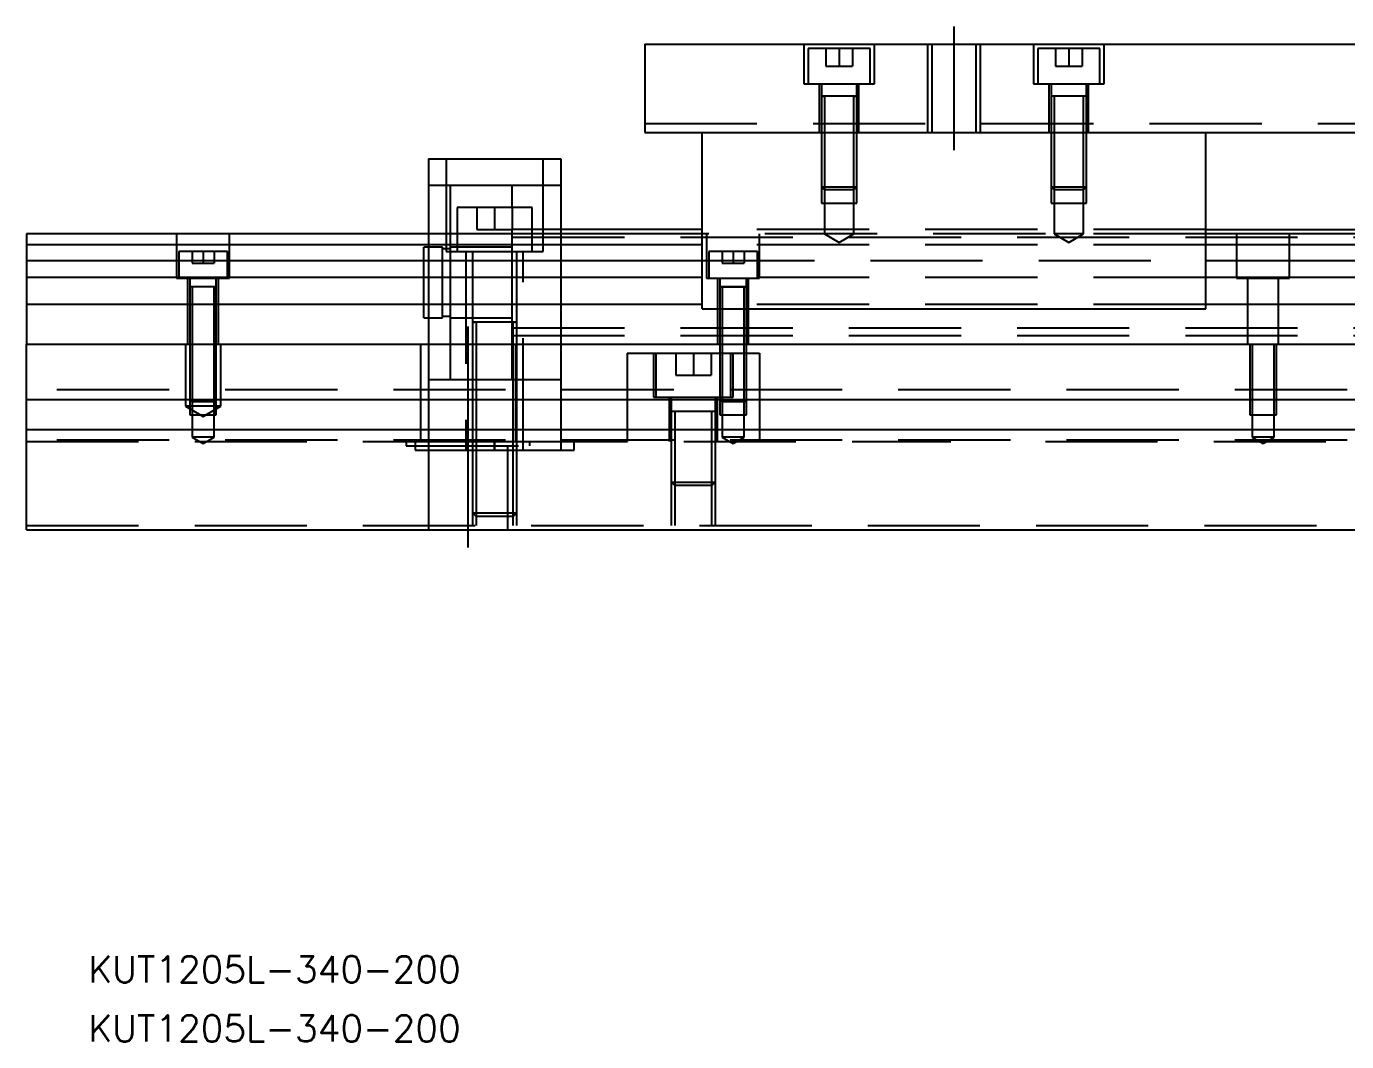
# Model space of a CAD drawing. Extents: x -10 to 540, y -279 to 102.
# Drawn here: x 0 to 149.4, y -279.3 to -164.3 of the extents above; entities that cross this region are included whole.
import ezdxf

# ---------------------------------------------------------------- set-up
doc = ezdxf.new("R2010")
doc.units = 0
doc.linetypes.add('CENTER', pattern=[50.8, 31.75, -6.35, 6.35, -6.35])
doc.linetypes.add('DASHED', pattern=[19.05, 12.7, -6.35])
doc.layers.get('0').update_dxf_attribs({"linetype": 'CONTINUOUS'})
doc.layers.add('CENTER', color=1, linetype='CENTER')
doc.styles.get("Standard").update_dxf_attribs({"font": 'txt.shx', "height": 3, "bigfont": 'bigfont.shx'})

# ---------------------------------------------------------------- blocks, each defined once
blk = doc.blocks.new('*U2')
at = {"color": 7, "linetype": 'CONTINUOUS'}
blk.add_text('KUT1205L-340-200', height=3, dxfattribs=at).set_placement((7, -279.27))
blk = doc.blocks.new('*U3')
at = {"color": 7, "linetype": 'CONTINUOUS'}
blk.add_text('KUT1205L-340-200', height=3, dxfattribs=at).set_placement((7, -272.58))

msp = doc.modelspace()

# ---------------------------------------------------------------- linework, layer by layer
at = {"color": 7, "linetype": 'CONTINUOUS'}
for p, q in [((70, -166.31), (70, -176.31)), ((70, -166.31), (270, -166.31)), ((70, -176.31), (270, -176.31)), ((76.5, -196.31), (76.5, -176.31)), ((133.5, -196.31), (133.5, -176.31)), ((45.5, -179.31), (45.5, -187.81)), ((45.5, -179.31), (60.5, -179.31)), ((60.5, -179.31), (60.5, -187.81)), ((0, -187.81), (0, -189.062272)), ((76.5, -187.81), (0, -187.81)), ((76.5, -187.31), (60.5, -187.31)), ((133.5, -187.31), (153, -187.31)), ((206.5, -187.81), (133.5, -187.81)), ((76.5, -189.062272), (0, -189.062272)), ((0, -189.062272), (0, -190.83668)), ((206.5, -189.062272), (133.5, -189.062272)), ((0, -190.83668), (76.5, -190.83668)), ((0, -190.83668), (0, -192.733076)), ((133.5, -190.83668), (206.5, -190.83668)), ((0, -192.733076), (0, -195.787372)), ((76.5, -192.733076), (0, -192.733076)), ((206.5, -192.733076), (133.5, -192.733076)), ((0, -195.787372), (0, -200.31)), ((76.5, -195.787372), (0, -195.787372)), ((76.5, -196.31), (133.5, -196.31)), ((206.5, -195.787372), (133.5, -195.787372)), ((0, -200.31), (340, -200.31)), ((0, -206.61), (0, -200.31)), ((340, -206.61), (0, -206.61)), ((0, -210.01), (0, -206.61)), ((0, -221.31), (0, -210.01)), ((340, -210.01), (0, -210.01)), ((0, -221.31), (340, -221.31))]:
    msp.add_line(p, q, dxfattribs=at)
at = {"color": 3, "linetype": 'DASHED'}
for p, q in [((88, -166.31), (88, -170.81)), ((95.5, -166.81), (88.5, -166.81)), ((88.5, -166.81), (88.5, -170.81)), ((90.5, -166.81), (90.5, -168.81)), ((92, -166.81), (92, -168.81)), ((93.5, -166.81), (93.5, -168.81)), ((95.5, -170.81), (95.5, -166.81)), ((96, -170.81), (96, -166.31)), ((102.000006, -166.31), (102.000006, -176.31)), ((102.5, -166.31), (102.5, -176.31)), ((107.5, -176.31), (107.5, -166.31)), ((107.999994, -176.31), (107.999994, -166.31)), ((114, -166.31), (114, -170.81)), ((121.5, -166.81), (114.5, -166.81)), ((114.5, -166.81), (114.5, -170.81)), ((116.5, -166.81), (116.5, -168.81)), ((118, -166.81), (118, -168.81)), ((119.5, -166.81), (119.5, -168.81)), ((121.5, -170.81), (121.5, -166.81)), ((122, -170.81), (122, -166.31)), ((90.5, -168.81), (92, -168.81)), ((92, -168.81), (93.5, -168.81)), ((116.5, -168.81), (118, -168.81)), ((118, -168.81), (119.5, -168.81)), ((88, -170.81), (96, -170.81)), ((89.75, -170.81), (89.75, -176.31)), ((90, -170.81), (90, -172.21)), ((94, -172.21), (94, -170.81)), ((94.25, -176.31), (94.25, -170.81)), ((114, -170.81), (122, -170.81)), ((115.75, -170.81), (115.75, -176.31)), ((116, -170.81), (116, -172.21)), ((120, -172.21), (120, -170.81)), ((120.25, -176.31), (120.25, -170.81)), ((94.000006, -172.21), (89.999994, -172.21)), ((94.000006, -172.21), (89.999994, -172.21)), ((90, -172.205), (90, -172.21)), ((90, -172.21), (90.216462, -172.21)), ((90.216708, -172.21), (90, -172.21)), ((90, -172.21), (90, -172.215)), ((90, -172.21), (90, -176.31)), ((93.783332, -172.21), (90.216708, -172.21)), ((90.35, -172.21), (90.35, -176.31)), ((93.65, -176.31), (93.65, -172.21)), ((94, -172.21), (93.783332, -172.21)), ((93.783538, -172.21), (94, -172.21)), ((94, -172.21), (94, -172.205)), ((94, -172.215), (94, -172.21)), ((94, -176.31), (94, -172.21)), ((120.000006, -172.21), (115.999994, -172.21)), ((120.000006, -172.21), (115.999994, -172.21)), ((120.000006, -172.21), (115.999994, -172.21)), ((116, -172.205), (116, -172.21)), ((116.216708, -172.21), (116, -172.21)), ((116, -172.21), (116, -172.215)), ((116, -172.21), (116, -176.31)), ((119.783332, -172.21), (116.216708, -172.21)), ((116.35, -172.21), (116.35, -176.31)), ((119.65, -176.31), (119.65, -172.21)), ((120, -172.21), (119.783332, -172.21)), ((120, -172.21), (120, -172.205)), ((120, -172.215), (120, -172.21)), ((120, -176.31), (120, -172.21)), ((70, -175.31), (270, -175.31)), ((90, -176.31), (90, -182.46)), ((90.000006, -176.31), (90.000002, -182.46)), ((90.35, -176.31), (90.35, -182.81)), ((93.65, -182.81), (93.65, -176.31)), ((93.999998, -182.46), (93.999994, -176.31)), ((94, -182.46), (94, -176.31)), ((116, -176.31), (116, -182.46)), ((116.000006, -176.31), (116.000002, -182.46)), ((116.35, -176.31), (116.35, -182.81)), ((119.65, -182.81), (119.65, -176.31)), ((119.999998, -182.46), (119.999994, -176.31)), ((120, -182.46), (120, -176.31)), ((47.5, -179.31), (47.5, -189.81)), ((58.5, -189.81), (58.5, -179.31)), ((48, -182.31), (45.5, -182.31)), ((48, -187.81), (48, -182.31)), ((55, -182.31), (48, -182.31)), ((55, -184.81), (55, -182.31)), ((60.5, -182.31), (55, -182.31)), ((90, -182.46), (94, -182.46)), ((90, -182.46), (90.35, -182.81)), ((90.000002, -182.46), (90.000006, -184.31)), ((93.65, -182.81), (90.35, -182.81)), ((90.35, -182.81), (90.35, -184.31)), ((93.65, -182.81), (94, -182.46)), ((93.65, -184.31), (93.65, -182.81)), ((93.999994, -184.31), (93.999998, -182.46)), ((116, -182.46), (120, -182.46)), ((116, -182.46), (116.35, -182.81)), ((116.000002, -182.46), (116.000006, -184.31)), ((119.65, -182.81), (116.35, -182.81)), ((116.35, -182.81), (116.35, -184.31)), ((119.65, -182.81), (120, -182.46)), ((119.65, -184.31), (119.65, -182.81)), ((119.999994, -184.31), (119.999998, -182.46)), ((57.25, -184.81), (48.75, -184.81)), ((48.75, -184.81), (48.75, -187.81)), ((51, -184.81), (51, -187.31)), ((53, -184.81), (53, -187.31)), ((55, -184.81), (55, -187.31)), ((57.25, -187.81), (57.25, -184.81)), ((90.000006, -184.31), (93.999994, -184.31)), ((90.35, -184.31), (90.35, -187.81)), ((93.65, -187.81), (93.65, -184.31)), ((116.000006, -184.31), (119.999994, -184.31)), ((116.35, -184.31), (116.35, -187.81)), ((119.65, -187.81), (119.65, -184.31)), ((17, -187.81), (17, -192.81)), ((23, -192.81), (23, -187.81)), ((45.5, -187.81), (45.5, -200.31)), ((48, -193.31), (48, -187.81)), ((48.75, -187.81), (48.75, -189.81)), ((51, -187.31), (53, -187.31)), ((53, -187.31), (55, -187.31)), ((55, -187.81), (55, -187.31)), ((57.25, -187.31), (55, -187.31)), ((55, -189.81), (55, -187.81)), ((55, -188.185), (285, -188.185)), ((60.5, -187.31), (57.25, -187.31)), ((57.25, -189.81), (57.25, -187.81)), ((60.5, -187.81), (60.5, -200.31)), ((133.5, -187.31), (76.5, -187.31)), ((115.35, -187.81), (76.5, -187.81)), ((77, -187.81), (77, -192.81)), ((83, -192.81), (83, -187.81)), ((93.65, -187.81), (90.35, -187.81)), ((90.35, -187.81), (92, -188.762628)), ((92, -188.762628), (93.65, -187.81)), ((119.65, -187.81), (116.35, -187.81)), ((116.35, -187.81), (118, -188.762628)), ((118, -188.762628), (119.65, -187.81)), ((133.5, -187.81), (118.65, -187.81)), ((137, -187.81), (137, -192.81)), ((143, -192.81), (143, -187.81)), ((45, -193.31), (45, -189.31)), ((45.5, -189.31), (45, -189.31)), ((47.1, -189.31), (45.5, -189.31)), ((47.1, -193.31), (47.1, -189.31)), ((48, -189.51), (47.1, -189.51)), ((48.75, -189.31), (48, -189.31)), ((55, -189.31), (48.75, -189.31)), ((133.5, -189.062272), (76.5, -189.062272)), ((22.75, -189.81), (17.25, -189.81)), ((17.25, -189.81), (17.25, -192.81)), ((18.75, -189.81), (18.75, -191.11)), ((18.75, -191.11), (20, -191.11)), ((20, -189.81), (20, -191.11)), ((20, -191.11), (21.25, -191.11)), ((21.25, -189.81), (21.25, -191.11)), ((22.75, -192.81), (22.75, -189.81)), ((47.5, -189.81), (58.5, -189.81)), ((49.75, -189.81), (49.75, -212.31)), ((50.5, -189.81), (50.5, -197.81)), ((55, -193.31), (55, -189.81)), ((55.5, -197.81), (55.5, -189.81)), ((56.25, -212.31), (56.25, -189.81)), ((76.5, -190.83668), (133.5, -190.83668)), ((82.75, -189.81), (77.25, -189.81)), ((77.25, -189.81), (77.25, -192.81)), ((78.75, -189.81), (78.75, -191.11)), ((78.75, -191.11), (80, -191.11)), ((80, -189.81), (80, -191.11)), ((80, -191.11), (81.25, -191.11)), ((81.25, -189.81), (81.25, -191.11)), ((82.75, -192.81), (82.75, -189.81)), ((133.5, -192.733076), (76.5, -192.733076)), ((17, -192.81), (23, -192.81)), ((18.25, -192.81), (18.25, -200.31)), ((19.998804, -193.81), (18.499994, -193.81)), ((19.998804, -193.81), (18.499994, -193.81)), ((18.5, -192.81), (18.5, -193.81)), ((18.5, -193.805), (18.5, -193.81)), ((18.624678, -193.81), (18.5, -193.81)), ((18.624678, -193.81), (18.5, -193.81)), ((18.5, -193.81), (18.5, -200.31)), ((18.5, -193.81), (18.5, -193.815)), ((19.998804, -193.81), (18.624678, -193.81)), ((19.998804, -193.81), (18.624678, -193.81)), ((18.75, -193.81), (18.75, -200.31)), ((21.500006, -193.81), (19.998804, -193.81)), ((21.500006, -193.81), (19.998804, -193.81)), ((21.37533, -193.81), (19.998804, -193.81)), ((21.37533, -193.81), (19.998804, -193.81)), ((21.25, -200.31), (21.25, -193.81)), ((21.5, -193.81), (21.37533, -193.81)), ((21.5, -193.81), (21.37533, -193.81)), ((21.5, -193.81), (21.5, -192.81)), ((21.5, -193.81), (21.5, -193.805)), ((21.5, -200.31), (21.5, -193.81)), ((21.5, -193.815), (21.5, -193.81)), ((21.75, -200.31), (21.75, -192.81)), ((45, -197.31), (45, -193.31)), ((47.1, -197.31), (47.1, -193.31)), ((48, -200.31), (48, -193.31)), ((55, -197.810302), (55, -193.31)), ((77, -192.81), (83, -192.81)), ((78.25, -192.81), (78.25, -200.31)), ((81.500006, -193.81), (78.499994, -193.81)), ((79.998804, -193.81), (78.499994, -193.81)), ((81.500006, -193.81), (78.499994, -193.81)), ((79.998804, -193.81), (78.499994, -193.81)), ((78.5, -192.81), (78.5, -193.81)), ((78.5, -193.805), (78.5, -193.81)), ((78.5, -193.81), (78.62467, -193.81)), ((78.624678, -193.81), (78.5, -193.81)), ((78.5, -193.81), (78.62467, -193.81)), ((78.624678, -193.81), (78.5, -193.81)), ((78.5, -193.81), (78.5, -200.31)), ((78.5, -193.81), (78.5, -193.815)), ((78.62467, -193.81), (81.375392, -193.81)), ((78.62467, -193.81), (81.375392, -193.81)), ((79.998804, -193.81), (78.624678, -193.81)), ((79.998804, -193.81), (78.624678, -193.81)), ((78.75, -193.81), (78.75, -200.31)), ((81.500006, -193.81), (79.998804, -193.81)), ((81.500006, -193.81), (79.998804, -193.81)), ((81.37533, -193.81), (79.998804, -193.81)), ((81.37533, -193.81), (79.998804, -193.81)), ((81.25, -200.31), (81.25, -193.81)), ((81.5, -193.81), (81.37533, -193.81)), ((81.5, -193.81), (81.37533, -193.81)), ((81.375392, -193.81), (81.5, -193.81)), ((81.375392, -193.81), (81.5, -193.81)), ((81.5, -193.81), (81.5, -192.81)), ((81.5, -193.81), (81.5, -193.805)), ((81.5, -200.31), (81.5, -193.81)), ((81.5, -193.815), (81.5, -193.81)), ((81.75, -200.31), (81.75, -192.81)), ((137, -192.81), (143, -192.81)), ((138.25, -192.81), (138.25, -200.31)), ((141.75, -200.31), (141.75, -192.81)), ((47.1, -197.11), (48, -197.11)), ((133.5, -195.787372), (76.5, -195.787372)), ((45, -197.31), (45.5, -197.31)), ((45.5, -197.31), (47.1, -197.31)), ((48, -197.31), (50.5, -197.31)), ((55.500006, -197.81), (50.499994, -197.81)), ((55.500006, -197.81), (50.499994, -197.81)), ((55.500006, -197.81), (50.499994, -197.81)), ((50.5, -197.31), (55, -197.31)), ((50.5, -197.805), (50.5, -197.81)), ((50.5, -197.81), (50.757448, -197.81)), ((50.757468, -197.81), (50.5, -197.81)), ((50.5, -197.81), (50.5, -200.31)), ((50.5, -197.81), (50.5, -197.815)), ((55.242552, -197.81), (50.757468, -197.81)), ((50.9, -197.81), (50.9, -200.31)), ((55, -200.31), (55, -197.810302)), ((55, -198.435), (285, -198.435)), ((55.1, -200.31), (55.1, -197.81)), ((55.5, -197.81), (55.242552, -197.81)), ((55.242602, -197.81), (55.5, -197.81)), ((55.5, -197.81), (55.5, -197.805)), ((55.5, -200.31), (55.5, -197.81)), ((55.5, -197.815), (55.5, -197.81)), ((55, -199.31), (285, -199.31)), ((18, -200.31), (18, -207.31)), ((18.5, -200.31), (18.5, -206.56)), ((18.500006, -200.31), (18.500006, -206.560006)), ((18.75, -200.31), (18.75, -206.61)), ((21.25, -206.61), (21.25, -200.31)), ((21.499994, -206.560006), (21.499994, -200.31)), ((21.5, -206.56), (21.5, -200.31)), ((22, -207.31), (22, -200.31)), ((44.638098, -211.31), (44.638098, -200.31)), ((45.5, -200.31), (45.5, -206.61)), ((48, -204.31), (48, -200.31)), ((50.5, -200.31), (50.5, -206.61)), ((50.9, -200.31), (50.9, -206.61)), ((55, -204.31), (55, -200.31)), ((55.1, -206.61), (55.1, -200.31)), ((55.361902, -200.31), (55.361902, -211.31)), ((55.5, -206.61), (55.5, -200.31)), ((60.5, -200.31), (60.5, -206.61)), ((68, -201.31), (78.5, -201.31)), ((68, -201.31), (68, -206.61)), ((71, -201.31), (71, -206.31)), ((71.25, -201.31), (71.25, -206.31)), ((73.5, -201.31), (73.5, -203.81)), ((75.5, -201.31), (75.5, -203.81)), ((77.5, -201.31), (77.5, -203.81)), ((78.5, -200.31), (78.5, -206.56)), ((78.5, -201.31), (78.75, -201.31)), ((78.500006, -200.31), (78.500006, -206.560006)), ((78.75, -200.31), (78.75, -206.61)), ((78.75, -201.31), (81.25, -201.31)), ((79.75, -206.31), (79.75, -201.31)), ((80, -206.31), (80, -201.31)), ((81.25, -206.61), (81.25, -200.31)), ((81.25, -201.31), (81.5, -201.31)), ((81.499994, -206.560006), (81.499994, -200.31)), ((81.5, -206.56), (81.5, -200.31)), ((81.5, -201.31), (83, -201.31)), ((83, -201.31), (83, -206.61)), ((138.500006, -200.31), (138.500006, -206.61)), ((138.75, -200.31), (138.75, -208.31)), ((141.25, -208.31), (141.25, -200.31)), ((141.499994, -206.61), (141.499994, -200.31)), ((45.5, -204.31), (48, -204.31)), ((48, -204.31), (50.5, -204.31)), ((50.5, -204.31), (50.9, -204.31)), ((50.9, -204.31), (55, -204.31)), ((55, -204.31), (60.5, -204.31)), ((73.5, -203.81), (75.5, -203.81)), ((75.5, -203.81), (77.5, -203.81)), ((340, -205.46), (0, -205.46)), ((22, -207.31), (18, -207.31)), ((18, -207.31), (20, -208.4647)), ((18.5, -206.56), (21.5, -206.56)), ((18.5, -206.56), (18.55, -206.61)), ((18.500006, -206.560006), (18.500006, -206.61)), ((18.500006, -206.61), (18.500006, -208.31)), ((18.55, -206.61), (18.75, -206.81)), ((18.75, -206.61), (18.75, -206.81)), ((21.25, -206.81), (18.75, -206.81)), ((18.75, -206.81), (18.75, -208.31)), ((20, -208.4647), (22, -207.31)), ((21.25, -206.81), (21.25, -206.61)), ((21.25, -206.81), (21.45, -206.61)), ((21.25, -208.31), (21.25, -206.81)), ((21.45, -206.61), (21.5, -206.56)), ((21.499994, -206.61), (21.499994, -206.560006)), ((21.499994, -208.31), (21.499994, -206.61)), ((45.5, -206.61), (45.5, -210.01)), ((50.5, -206.61), (50.5, -210.01)), ((50.9, -206.61), (50.9, -210.01)), ((55.1, -210.01), (55.1, -206.61)), ((55.5, -210.01), (55.5, -206.61)), ((60.5, -206.61), (60.5, -210.01)), ((68, -206.61), (68, -210.01)), ((71, -206.31), (80, -206.31)), ((72.75, -206.31), (72.75, -211.31)), ((73, -206.31), (73, -206.61)), ((73, -206.61), (73, -207.91)), ((78, -206.61), (78, -206.31)), ((78, -207.91), (78, -206.61)), ((78.25, -211.31), (78.25, -206.31)), ((78.5, -206.56), (81.5, -206.56)), ((78.5, -206.56), (78.55, -206.61)), ((78.500006, -206.560006), (78.500006, -206.61)), ((78.500006, -206.61), (78.500006, -208.31)), ((78.55, -206.61), (78.75, -206.81)), ((78.75, -206.61), (78.75, -206.81)), ((81.25, -206.81), (78.75, -206.81)), ((78.75, -206.81), (78.75, -208.31)), ((81.25, -206.81), (81.25, -206.61)), ((81.25, -206.81), (81.45, -206.61)), ((81.25, -208.31), (81.25, -206.81)), ((81.45, -206.61), (81.5, -206.56)), ((81.499994, -206.61), (81.499994, -206.560006)), ((81.499994, -208.31), (81.499994, -206.61)), ((83, -206.61), (83, -210.01)), ((138.500006, -206.61), (138.500006, -208.31)), ((141.499994, -208.31), (141.499994, -206.61)), ((18.500006, -208.31), (21.499994, -208.31)), ((18.75, -208.31), (18.75, -210.81)), ((21.25, -210.81), (21.25, -208.31)), ((78.000006, -207.91), (72.999994, -207.91)), ((73, -207.905), (73, -207.91)), ((73.257468, -207.91), (73, -207.91)), ((73, -207.91), (73, -207.915)), ((73, -207.91), (73, -210.01)), ((77.742552, -207.91), (73.257468, -207.91)), ((73.4, -207.91), (73.4, -210.01)), ((77.6, -210.01), (77.6, -207.91)), ((78, -207.91), (77.742552, -207.91)), ((78, -207.91), (78, -207.905)), ((78, -207.915), (78, -207.91)), ((78, -210.01), (78, -207.91)), ((78.500006, -208.31), (81.499994, -208.31)), ((78.75, -208.31), (78.75, -210.81)), ((81.25, -210.81), (81.25, -208.31)), ((138.500006, -208.31), (141.499994, -208.31)), ((138.75, -208.31), (138.75, -210.81)), ((141.25, -210.81), (141.25, -208.31)), ((45.5, -210.01), (45.5, -211.31)), ((50.5, -210.01), (50.5, -211.31)), ((50.9, -210.01), (50.9, -211.31)), ((55.1, -211.31), (55.1, -210.01)), ((55.5, -211.31), (55.5, -210.01)), ((60.5, -210.01), (60.5, -212.31)), ((68, -210.01), (68, -211.31)), ((73, -210.01), (73, -211.31)), ((73.4, -210.01), (73.4, -211.31)), ((77.6, -211.31), (77.6, -210.01)), ((78, -211.31), (78, -210.01)), ((83, -210.01), (83, -211.31)), ((340, -211.16), (0, -211.16)), ((0, -211.31), (44.638098, -211.31)), ((21.25, -210.81), (18.75, -210.81)), ((18.75, -210.81), (20, -211.531688)), ((20, -211.531688), (21.25, -210.81)), ((43, -211.31), (43, -211.81)), ((43, -211.81), (57, -211.81)), ((44, -211.31), (44, -212.31)), ((44.638098, -211.31), (55.361902, -211.31)), ((45.5, -211.31), (45.5, -211.81)), ((45.5, -211.81), (45.5, -221.31)), ((50.5, -211.31), (50.5, -212.31)), ((50.9, -211.31), (50.9, -212.31)), ((53, -211.31), (53, -212.31)), ((53, -212.31), (53, -211.31)), ((54.5, -221.31), (54.5, -211.81)), ((55.1, -212.31), (55.1, -211.31)), ((55.361902, -211.31), (104.638098, -211.31)), ((55.5, -212.31), (55.5, -211.31)), ((57, -211.81), (57, -211.31)), ((62, -212.31), (62, -211.31)), ((73, -211.31), (73, -215.91)), ((73.000006, -211.31), (73.000006, -215.910006)), ((73.4, -211.31), (73.4, -216.31)), ((77.6, -216.31), (77.6, -211.31)), ((77.999994, -215.910006), (77.999994, -211.31)), ((78, -215.91), (78, -211.31)), ((81.25, -210.81), (78.75, -210.81)), ((78.75, -210.81), (80, -211.531688)), ((80, -211.531688), (81.25, -210.81)), ((115.361902, -211.31), (224.638098, -211.31)), ((141.25, -210.81), (138.75, -210.81)), ((138.75, -210.81), (140, -211.531688)), ((140, -211.531688), (141.25, -210.81)), ((44, -212.31), (53, -212.31)), ((50.5, -212.31), (50.5, -219.41)), ((50.500006, -212.31), (50.500006, -219.410006)), ((50.9, -212.31), (50.9, -219.81)), ((53, -212.31), (62, -212.31)), ((55.1, -219.81), (55.1, -212.31)), ((55.499994, -219.410006), (55.499994, -212.31)), ((55.5, -219.41), (55.5, -212.31)), ((73, -215.91), (78, -215.91)), ((73, -215.91), (73.4, -216.31)), ((73.000006, -215.910006), (73.000006, -220.81)), ((77.6, -216.31), (73.4, -216.31)), ((73.4, -216.31), (73.4, -220.81)), ((77.6, -216.31), (78, -215.91)), ((77.6, -220.81), (77.6, -216.31)), ((77.999994, -220.81), (77.999994, -215.910006)), ((50.5, -219.41), (55.5, -219.41)), ((50.5, -219.41), (50.9, -219.81)), ((50.500006, -219.410006), (50.500006, -220.81)), ((55.1, -219.81), (55.5, -219.41)), ((55.499994, -220.81), (55.499994, -219.410006)), ((0, -220.81), (340, -220.81)), ((55.1, -219.81), (50.9, -219.81)), ((50.9, -219.81), (50.9, -220.81)), ((55.1, -220.81), (55.1, -219.81))]:
    msp.add_line(p, q, dxfattribs=at)
at = {"layer": 'CENTER', "color": 1, "linetype": 'CENTER'}
for p, q in [((105, -164.31), (105, -178.31)), ((50, -223.31), (50, -198.31))]:
    msp.add_line(p, q, dxfattribs=at)

# ---------------------------------------------------------------- block references
at = {"color": 7, "linetype": 'CONTINUOUS'}
for name in ['*U3', '*U2']:
    msp.add_blockref(name, (0, 0), dxfattribs=at)

doc.saveas('drawing.dxf')
